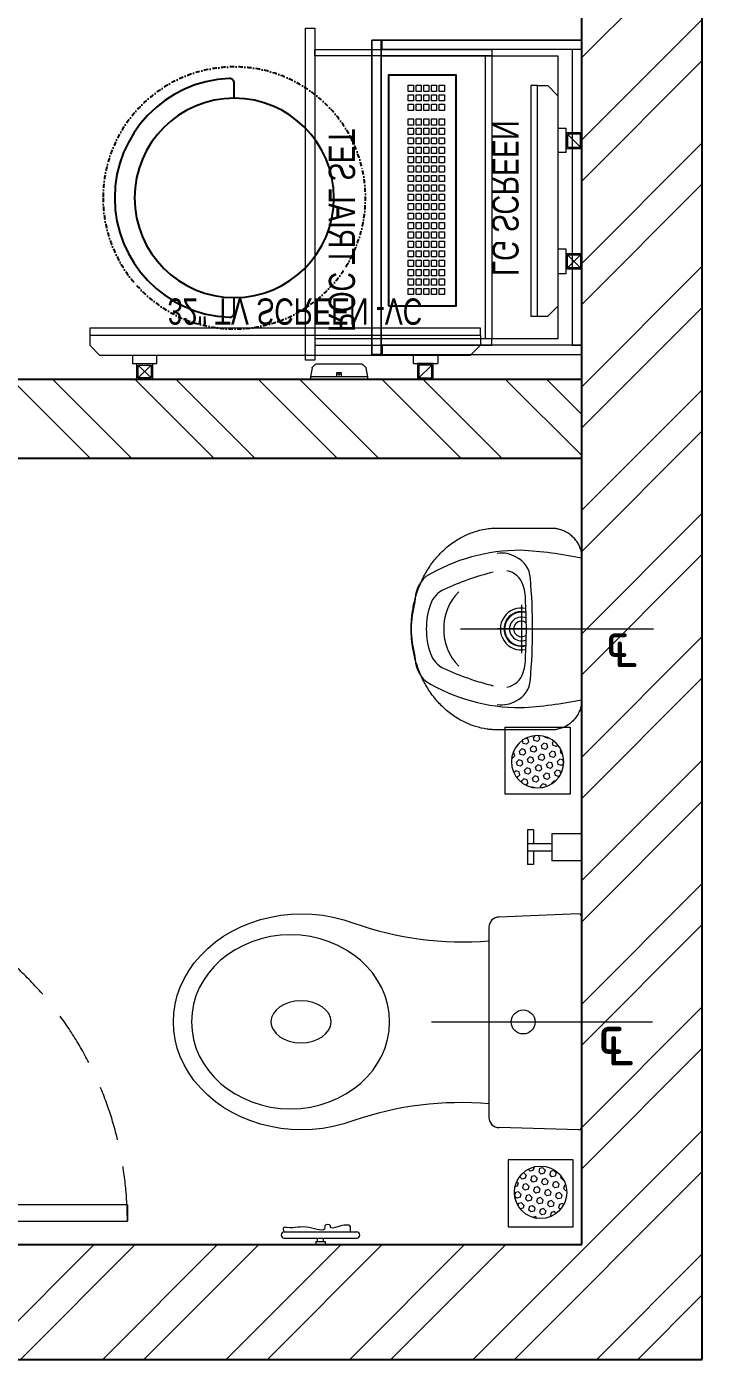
# Model space of a CAD drawing. Header units: feet. Extents: x 3773006 to 3789922, y -5461218 to -5452318.
# Drawn here: x 3788634 to 3789922, y -5461218 to -5458676 of the extents above; entities that cross this region are included whole.
import ezdxf

# ---------------------------------------------------------------- set-up
doc = ezdxf.new("R2010")
doc.units = ezdxf.units.FT
doc.header["$LTSCALE"] = 33
doc.header["$MEASUREMENT"] = 0
for name, pattern in [('CENTER', [2, 1.25, -0.25, 0.25, -0.25]), ('DASHDOT2', [0.5, 0.25, -0.125, 0, -0.125]), ('DOT2', [0.125, 0, -0.125]), ('HIDDEN', [9.524999999999995, 6.349999999999997, -3.174999999999998]), ('HIDDEN2', [4.7624999999999975, 3.174999999999998, -1.587499999999999])]:
    doc.linetypes.add(name, pattern=pattern)
doc.layers.add('A-WALL', color=1, linetype='Continuous')
for name, color, linetype, lineweight in [('A-WALL HATCH', 251, 'Continuous', 0), ('centerline-toilets', 2, 'CENTER', 13), ('Door', 2, 'Continuous', 13), ('ele', 252, 'Continuous', 13), ('Fhitting', 152, 'Continuous', 30), ('Floor-Unit', 1, 'Continuous', 13), ('LENS-DIM', 252, 'Continuous', 5), ('LENS-DOOR', 34, 'Continuous', 20), ('LENS-FURNITURE', 13, 'Continuous', 9), ('LENS-TEXT', 31, 'Continuous', 5), ('LENS_DIMENSION', 193, 'Continuous', 0), ('LENS_PARTITION', 21, 'Continuous', 25), ('LK-EQPMT', 3, 'Continuous', 18), ('LN-ELEVATION-1', 81, 'Continuous', 25), ('LN-ELEVATION-2', 103, 'Continuous', 20), ('Toilet', 5, 'Continuous', 9), ('TV', 92, 'Continuous', 18)]:
    doc.layers.add(name, color=color, linetype=linetype, lineweight=lineweight)
doc.styles.get("Standard").update_dxf_attribs({"font": 'GILC____.TTF'})

# ---------------------------------------------------------------- blocks, each defined once
blk = doc.blocks.new('DLF-RSP-AR-CD-DWG-4DT-3113$0$X-TYPICAL TOILET UPPER FLOORS - 02$0$urinals')
at = {"layer": 'Toilet'}
for p, q in [((-4.5475e-12, -15.56661428403458), (-4.5475e-12, 8.286377168158651)), ((-46.09715475669872, -115.0000000000218), (46.09715475669327, -115.0000000000218)), ((-2.7285e-12, -105.4429753783333), (-2.7285e-12, -161.0971547567169))]:
    blk.add_line(p, q, dxfattribs=at)
blk.add_lwpolyline([(134.9999999999991, 0), (-134.9999999999991, 0, 0.0369487664006767), (-149.9999999999982, -116.1503670555612, 0.1380941034158666), (-99.77423321075003, -297.0872948749238, 0.2217213641091726), (-52.01775628641091, -317.8890631478586, 0.0626559245730378), (-8.49796933122e-05, -325.0000017671497, 0.0626559245730475), (52.01758632703338, -317.8890631478586, 0.2217207008690154), (99.77423321075003, -297.0872948749238, 0.1380941034158641), (149.9999999999982, -116.1503670555685, 0.0369487664006777)], format="xyb", close=True, dxfattribs=at)
for centre, radius, start, end in [((-94.27481093352071, -144.9234715912316), 47.11810289109449, 93.37081731520148, 154.4824387253665), ((3.245766915242711, -1238.155136518551), 1144.670244824663, 90.16246512528313, 95.02645179237909), ((-3.245766915251806, -1238.155136518551), 1144.670244824663, 84.9735482076209, 89.83753487471687), ((94.27481093351253, -144.9234715912316), 47.11810289109449, 25.51756127463352, 86.62918268479851), ((-90.95333014834432, -152.7329236622463), 53.77394921319929, 148.4868266886055, 188.6401109395215), ((-71.39627009237483, -149.8700101487557), 40.22765506777335, 106.7015627441882, 169.7250358418294), ((-50.51241933281471, -225.3451602337737), 118.5326152894133, 89.54541335481511, 105.8857460775884), ((-0.1277772639159593, -996.2166668547361), 890.7737006409425, 89.99178119205142, 93.18195442305822), ((-2.7285e-12, -115.0000000000218), 40, 167.4279671994436, 12.57203280055641), ((-2.7285e-12, -115.0000000000218), 33, 164.1813978616258, 15.81860213837415), ((-2.7285e-12, -115.0000000000218), 32, 163.604929760328, 16.39507023967201), ((-2.7285e-12, -115.0000000000218), 22.62135413059903, 155.6653304376655, 24.33466956233444), ((-2.7285e-12, -115.0000000000218), 14.7323792469192, 139.9108800322804, 40.08911996771955), ((0.1277772639068644, -996.2166668547361), 890.7737006409425, 86.81804557694178, 90.0082188079486), ((50.51241933280562, -225.3451602337737), 118.5326152894133, 74.1142539224116, 90.45458664518488), ((71.39627009236665, -149.8700101487557), 40.22765506777335, 10.27496415817055, 73.29843725581178), ((90.95333014833614, -152.7329236622463), 53.77394921319929, 351.3598890604785, 31.51317331139444), ((413.8982963433118, -38.37868533186702), 538.1616565584166, 193.993991329024, 204.5632062434074), ((-413.8982963433209, -38.37868533186702), 538.1616565584166, 335.4367937565926, 346.006008670976), ((-1.627792572718135, -165.2706388237202), 97.64476427368265, 224.9999999998895, 270.9551967833812), ((1.62779257270995, -165.2706388237202), 97.64476427368265, 269.0448032166188, 315.0000000001105), ((-30.08631462571975, -241.3059337647355), 50, 204.5632062434074, 250.460635897111), ((30.08631462571157, -241.3059337647355), 50, 289.539364102889, 335.4367937565926), ((-1.533770255527997, -160.8517433121305), 135.3705133602697, 250.460635897111, 270.6491845270783), ((1.533770255519812, -160.8517433121305), 135.3705133602697, 269.3508154729217, 289.539364102889)]:
    blk.add_arc(centre, radius, start, end, dxfattribs=at)
blk.add_open_spline([(135.0000000000218, 0), (105.3353530385498, 0), (75.67070607707728, 0), (-13.32323480733907, 2.274e-13), (-72.65252873028328, 2.274e-13), (-132.6900719520337, 2.274e-13), (-133.3983212508398, 2.274e-13), (-134.281768448908, 2.274e-13), (-134.4569663481699, 2.274e-13), (-134.747600608502, 2.274e-13), (-134.8630369695722, 2.274e-13), (-135.0060892340055, 2.274e-13), (-135.0064624712894, -1.193277512e-07), (-135.0170531848381, -2.2849590096e-06), (-135.0223488443722, -4.0993359107e-06), (-135.0382367304996, -1.1737902696e-05), (-135.0488298646186, -1.97575291168e-05), (-135.0806128910378, -5.26041751527e-05), (-135.1018064074043, -8.62189622239e-05), (-135.1654014043424, -0.0002222625089416), (-135.207817332803, -0.0003598904754654), (-135.3351225205075, -0.0009139553433215), (-135.4200691828771, -0.001471573562867), (-135.6751356392894, -0.0037122140454358), (-135.8454819154825, -0.005963027991811), (-136.3574010580367, -0.0150109124137998), (-136.6998544433754, -0.0241035279482276), (-137.7305242649482, -0.0607541935196423), (-138.4220536117127, -0.097686986413919), (-140.5080748643645, -0.2474448411821868), (-141.9140495439027, -0.3992694707415012), (-146.1615007839476, -1.02114614714037), (-149.0331357298746, -1.658535092420152), (-154.7518101202553, -3.41613828127015), (-157.5984620125504, -4.536659711778838), (-163.1465284251908, -7.264764980859354), (-165.8474082270705, -8.872454711613045), (-170.981741827156, -12.53873878342233), (-173.4146413081869, -14.5971666483058), (-177.906166885367, -19.08908202548741), (-179.9643754122968, -21.52215186033345), (-183.6301907623958, -26.65676477099555), (-185.2376312556147, -29.35775349851633), (-187.9652297344436, -34.90597265862334), (-189.0854937427912, -37.75266842165093), (-190.8425938294221, -43.47137026403243), (-191.4797371708415, -46.34298888964758), (-191.9919097605824, -49.84306461127676), (-192.077374217121, -50.50936302376794), (-192.2977468813131, -52.49991862553179), (-192.3966084331296, -53.81579509073117), (-192.4734941441805, -55.66879078878696), (-192.4883196677314, -56.21857700367218), (-192.496870256929, -56.88770939302139), (-192.4980415940107, -57.00997546670373), (-192.4992414002611, -57.19748434012058), (-192.4995479992234, -57.26283923326923), (-192.4998738983178, -57.37188175668461), (-192.4999546497274, -57.41559451898957), (-192.4999950294581, -57.47262341266742), (-192.4999998312229, -57.48595819937031), (-192.5000003243775, -57.52595679718206), (-192.4999999999782, -57.60927353243437), (-192.4999999999782, -57.72001920997377), (-192.4999999999782, -57.77539204874369), (-192.4999999999782, -57.94151056505302), (-192.4999999999782, -58.05225624259264), (-192.4999999999782, -58.38449327521129), (-192.4999999999782, -58.60598463029032), (-192.4999999999782, -59.27045869552739), (-192.4999999999782, -59.71344140568567), (-192.4999999999782, -61.04238953616004), (-192.4999999999782, -61.92835495647637), (-192.4999999999782, -64.58625121742534), (-192.4999999999782, -66.35818205805799), (-192.4999999999782, -71.67397457995594), (-192.4999999999782, -75.21783626122124), (-192.4999999999782, -85.84942130501715), (-192.4999999999782, -92.93714466754773), (-192.4999999999782, -114.2003147551393), (-192.4999999999782, -128.3757614802005), (-192.4999999999782, -146.0625065335298), (-192.4999999999782, -144.5738048617977), (-192.4999999999782, -149.2112419741259), (-192.4999999999782, -150.3373807581863), (-192.4999999999782, -153.7157971103672), (-192.4999999999782, -155.9680746784879), (-192.4999999999782, -158.5060066698138), (-192.4999999999782, -158.7916610930192), (-192.4999999999782, -159.2427020504906), (-192.4999999999782, -159.4080885847565), (-192.4999999999782, -159.6877588407215), (-192.4999999999782, -159.8020425624204), (-192.4999999999782, -159.9401879191086), (-192.4999999999782, -159.9640495540977), (-192.4999999999782, -160.0097689728666), (-192.499996421247, -160.0440525330155), (-192.4999643757641, -160.104952970559), (-192.4999385281542, -160.1354066471763), (-192.4998314906368, -160.2267780325826), (-192.4997208060357, -160.2877060969351), (-192.4992706129669, -160.4705315680455), (-192.4988129651545, -160.5924702530042), (-192.4969661832839, -160.9584502616815), (-192.4951032094926, -161.2026555415623), (-192.4876087275813, -161.9359178476325), (-192.4800716371877, -162.4256213779233), (-192.4497571986702, -163.8972417424418), (-192.4192763048381, -164.8816689491061), (-192.2963859407732, -167.8443601815493), (-192.1725217451708, -169.8320432125226), (-191.6702797904039, -175.8273667212115), (-191.1611082412308, -179.8674218867413), (-189.2689630843825, -190.9417939809036), (-187.5187975353817, -198.0301520545986), (-182.8335725814559, -212.1757821290298), (-179.8980525958225, -219.2325052385784), (-172.8234117350846, -233.0968568300414), (-168.6841000434473, -239.9037905012674), (-159.2549403987001, -253.0454586305236), (-153.9652371668557, -259.379470229105), (-142.3610169376685, -271.3688433516364), (-136.0469754966913, -277.0235842421638), (-122.5830627030569, -287.4852784505018), (-115.4339174138625, -292.2918274844595), (-100.5336337623292, -300.9411013099287), (-92.78333124286517, -304.7837051255591), (-76.93540386034736, -311.4502324650508), (-68.83856359988783, -314.2743166926488), (-52.54813771902468, -318.9094578767903), (-44.3551540822018, -320.7208905446411), (-28.09766422605981, -323.3885338293181), (-20.03351017174828, -324.2452316631242), (-9.424407998249535, -324.8186507928577), (-6.740670549843343, -324.9146929727227), (-2.541294352623708, -324.9908912051677), (-1.014315851566152, -325.0028880619856), (2.036791116084486, -324.9959492932932), (3.569827181100436, -324.9769325151441), (8.189732633019958, -324.8718838178048), (11.29743471029269, -324.7378363960885), (20.68934946575928, -324.1333461154121), (27.04290265062991, -323.4601654556735), (41.80139781238676, -321.2305755023596), (50.23999478411247, -319.4658943264186), (67.03734023472111, -314.8652250617469), (75.39541298363952, -312.0287856304914), (91.75936961286243, -305.2736148746307), (99.7643516501057, -301.3546813595407), (115.1434400448929, -292.4912148852103), (122.5165764177182, -287.5468142099547), (136.3756982075897, -276.758097672075), (142.8608430866302, -270.9142526187757), (154.7380516223206, -258.5122041911341), (160.1295767143733, -251.9547274426545), (169.6852635787454, -238.3524876585086), (173.8492842636328, -231.3085654467875), (180.8978067359608, -216.9779216659792), (183.7825645728694, -209.6919949490896), (188.3007156192507, -195.1140848347474), (189.9346737316168, -187.8227087036603), (191.1840609344508, -179.3163223890908), (191.3580380264129, -178.0039348904486), (191.8233173539161, -174.0784034933799), (192.057946061775, -171.4769170618926), (192.282645325045, -167.9054949954279), (192.3343052322775, -166.9187583098144), (192.4580821737554, -163.9678661429329), (192.4989909393634, -162.013038042752), (192.5000275633615, -159.9821342127634), (192.5000000000218, -159.9224785452215), (192.5000000000218, -159.79307529839), (192.5000000000218, -159.7283736749743), (192.5000000000218, -159.5342688047269), (192.5000000000218, -159.4048655578954), (192.5000000000218, -159.0166558174007), (192.5000000000218, -158.7578493237377), (192.5000000000218, -157.9814298427484), (192.5000000000218, -157.4638168554225), (192.5000000000218, -155.9109778934439), (192.5000000000218, -154.8757519187916), (192.5000000000218, -151.7700739948347), (192.5000000000218, -149.6996220455301), (192.5000000000218, -143.4882661976162), (192.5000000000218, -144.347362299007), (192.5000000000218, -131.9246506031793), (192.5000000000218, -123.642842805961), (192.5000000000218, -98.79741941430552), (192.5000000000218, -82.23380381986885), (192.5000000000218, -64.84578365063203), (192.5000000000218, -64.0213790758321), (192.5000000000218, -61.54816535143254), (192.5000000000218, -59.89935620183292), (192.5000000000218, -58.00998844622473), (192.5000000000218, -57.76942984021594), (192.5000000000218, -57.49274907784002), (192.499998838924, -57.47911258059002), (192.4999756668194, -57.44431269662868), (192.4999561805543, -57.4269094915121), (192.4998739944462, -57.37469011354438), (192.499787567282, -57.3398641780534), (192.4994331634852, -57.23534753620175), (192.4990700643893, -57.16561799409532), (192.4975985787632, -56.95627575957587), (192.4961080012763, -56.81650945311571), (192.4900940107291, -56.39661016926675), (192.4840282944246, -56.11587673401686), (192.4595555625769, -55.2713907425973), (192.4348721360084, -54.70535101709879), (192.3348933918678, -52.99906669626466), (192.2336529024164, -51.85063392816892), (191.8201097009723, -48.38130602370188), (191.3976066809859, -46.03606142272087), (190.0123624707134, -40.43900391265924), (188.9035838720251, -37.18247124511481), (186.0547772968666, -30.82026903956307), (184.3144513501752, -27.71555679796666), (180.2457153816676, -21.83694617079323), (177.9175711211701, -19.06409479178683), (172.7827831035551, -14.00634504821505), (169.9769390510123, -11.72221112323927), (164.0463850254914, -7.747615767943671), (160.9227285040119, -6.057372140880033), (154.5371660888572, -3.309309329362349), (151.2761959855666, -2.251153484609176), (144.7863564140075, -0.7410639178328893), (141.558048455473, -0.2884559583496866), (137.2641564939213, -0.0330454220411411), (136.1252210402749, 0), (135.0000000000218, 0)], degree=3, knots=[0, 0, 0, 0, 0.3296071884608014, 0.3296071884608014, 0.9888215653824044, 0.9888215653824044, 0.9966910020358062, 0.9966910020358062, 0.9986376453609405, 0.9986376453609405, 0.9999202715950525, 0.9999202715950525, 1.000227114965755, 1.000227114965755, 1.000533958336457, 1.000533958336457, 1.001147645077862, 1.001147645077862, 1.002375018560673, 1.002375018560673, 1.004829765526294, 1.004829765526294, 1.009739259457536, 1.009739259457536, 1.019558247320021, 1.019558247320021, 1.039196223044989, 1.039196223044989, 1.078472174494926, 1.078472174494926, 1.1570240773948, 1.1570240773948, 1.314127883194549, 1.314127883194549, 1.471231688994297, 1.471231688994297, 1.628335494794045, 1.628335494794045, 1.785439300593793, 1.785439300593793, 1.942543106393542, 1.942543106393542, 2.09964691219329, 2.09964691219329, 2.256750717993039, 2.256750717993039, 2.413854523792787, 2.413854523792787, 2.45094359105979, 2.45094359105979, 2.525121725593796, 2.525121725593796, 2.55664088826819, 2.55664088826819, 2.563698676682492, 2.563698676682492, 2.567478738951607, 2.567478738951607, 2.570009988159922, 2.570009988159922, 2.570782632421826, 2.570782632421826, 2.572327920945634, 2.572327920945634, 2.573873209469442, 2.573873209469442, 2.576963786517057, 2.576963786517057, 2.583144940612287, 2.583144940612287, 2.595507248802747, 2.595507248802747, 2.620231865183668, 2.620231865183668, 2.669681097945509, 2.669681097945509, 2.768579563469191, 2.768579563469191, 2.966376494516556, 2.966376494516556, 3.361970356611286, 3.361970356611286, 3.459960077400161, 3.459960077400161, 3.491387206257657, 3.491387206257657, 3.55424146397265, 3.55424146397265, 3.562213215317918, 3.562213215317918, 3.566828653483477, 3.566828653483477, 3.570017966647174, 3.570017966647174, 3.57068387273989, 3.57068387273989, 3.57129385740351, 3.57129385740351, 3.57190384206713, 3.57190384206713, 3.573123811394369, 3.573123811394369, 3.575563750048849, 3.575563750048849, 3.580443627357808, 3.580443627357808, 3.590203381975726, 3.590203381975726, 3.609722891211562, 3.609722891211562, 3.648761909683234, 3.648761909683234, 3.726839946626579, 3.726839946626579, 3.861362010243008, 3.861362010243008, 3.995884073859437, 3.995884073859437, 4.130406137475866, 4.130406137475866, 4.264928201092295, 4.264928201092295, 4.399450264708724, 4.399450264708724, 4.533972328325153, 4.533972328325153, 4.668494391941582, 4.668494391941582, 4.803016455558011, 4.803016455558011, 4.93753851917444, 4.93753851917444, 5.072060582790869, 5.072060582790869, 5.118026198867305, 5.118026198867305, 5.144558031518944, 5.144558031518944, 5.171089864170584, 5.171089864170584, 5.224153529473863, 5.224153529473863, 5.330280860080422, 5.330280860080422, 5.468862833682332, 5.468862833682332, 5.607444807284243, 5.607444807284243, 5.746026780886153, 5.746026780886153, 5.884608754488064, 5.884608754488064, 6.023190728089974, 6.023190728089974, 6.161772701691885, 6.161772701691885, 6.300354675293795, 6.300354675293795, 6.438936648895706, 6.438936648895706, 6.577518622497616, 6.577518622497616, 6.60287550622664, 6.60287550622664, 6.653589273684687, 6.653589273684687, 6.673028302144214, 6.673028302144214, 6.711906359063266, 6.711906359063266, 6.71371198576324, 6.71371198576324, 6.715517612463215, 6.715517612463215, 6.719128865863165, 6.719128865863165, 6.726351372663065, 6.726351372663065, 6.740796386262864, 6.740796386262864, 6.769686413462464, 6.769686413462464, 6.827466467861662, 6.827466467861662, 6.943026576660058, 6.943026576660058, 7.174146794256852, 7.174146794256852, 7.63638722945044, 7.63638722945044, 7.659393868747179, 7.659393868747179, 7.705407147340659, 7.705407147340659, 7.712120410764156, 7.712120410764156, 7.713128470941848, 7.713128470941848, 7.71413653111954, 7.71413653111954, 7.716152651474923, 7.716152651474923, 7.720184892185691, 7.720184892185691, 7.728249373607226, 7.728249373607226, 7.744378336450297, 7.744378336450297, 7.776636262136437, 7.776636262136437, 7.841152113508718, 7.841152113508718, 7.970183816253281, 7.970183816253281, 8.148440131053812, 8.148440131053812, 8.32669644585434, 8.32669644585434, 8.504952760654874, 8.504952760654874, 8.683209075455405, 8.683209075455405, 8.861465390255937, 8.861465390255937, 9.039721705056468, 9.039721705056468, 9.217978019857, 9.217978019857, 9.283185307179586, 9.283185307179586, 9.283185307179586, 9.283185307179586], dxfattribs=at)
blk = doc.blocks.new('jALI')
at = {"layer": 'Toilet', "ltscale": 5}
h = blk.add_hatch(dxfattribs=at)
h.set_pattern_fill('HEX', color=256, scale=50, angle=135, double=1)
h.set_pattern_definition([(135, (-344825.8629864738, 460708.1869492117), (-7.654655446197432, -7.65465544619743), [6.25, -12.5]), (255, (-344825.8629864738, 460708.1869492117), (10.4564537967226, -2.80179835052517), [6.25, -12.5]), (195, (-344830.2824038562, 460712.6063665941), (2.801798350525164, -10.4564537967226), [6.25, -12.5])])
edge = h.paths.add_edge_path()
edge.add_arc((-393187.5478222936, 163647.6289079433), 50, -90, 270)
blk.add_lwpolyline([(-393249.5478222936, 163581.8745342398), (-393125.5478222936, 163581.8745342398), (-393125.5478222936, 163709.3782789116), (-393249.5478222936, 163709.3782789116)], close=True, dxfattribs=at)
blk.add_circle((-393187.5478222936, 163647.6289079433), 50, dxfattribs=at)
blk = doc.blocks.new('Urinal')
at = {"layer": 'centerline-toilets', "linetype": 'HIDDEN', "ltscale": 10}
blk.add_line((0, 230.8758839690709), (0, -137.000001512235), dxfattribs=at)
at = {"layer": 'Fhitting', "lineweight": 0, "ltscale": 0.5, "rotation": 180}
blk.add_blockref('DLF-RSP-AR-CD-DWG-4DT-3113$0$X-TYPICAL TOILET UPPER FLOORS - 02$0$urinals', (0, -4.656613e-10), dxfattribs=at)
at = {"layer": 'Fhitting', "lineweight": 0, "ltscale": 0.5, "xscale": -1, "rotation": 90}
blk.add_blockref('jALI', (163394.4367869734, -393103.5478222946), dxfattribs=at)
at = {"layer": 'centerline-toilets', "linetype": 'DOT2', "insert": (-31.35624695965089, -69.03888236299099), "char_height": 75, "width": 495.826660318515, "attachment_point": 5, "rotation": 269.99999999999994}
blk.add_mtext('{\\fISOCPEUR|b0|i0|c0|p34;℄}', dxfattribs=at)
blk = doc.blocks.new('WC')
at = {"layer": 'centerline-toilets', "linetype": 'HIDDEN', "ltscale": 10}
blk.add_line((0, 286.2958382707602), (0, -134.6853325402244), dxfattribs=at)
at = {"layer": 'Toilet'}
for p, q in [((-412.7979797990993, 566.9391568473073), (-412.7979797990993, 428.9391568473075)), ((-400.7979797990993, 566.9391568473073), (-400.7979797990993, 428.9391568473075)), ((-418.7979797990992, 506.9391568473074), (-424.7979797990992, 506.9391568473074)), ((-424.7979797990992, 506.9391568473074), (-424.7979797990992, 488.9391568473074)), ((-418.7979797990992, 488.9391568473074), (-424.7979797990992, 488.9391568473074)), ((-418.7979797990992, 506.9391568473074), (-418.7979797990992, 488.9391568473074)), ((-418.7979797990992, 503.9391568473075), (-412.7979797990993, 503.9391568473075)), ((-418.7979797990992, 491.9391568473074), (-412.7979797990993, 491.9391568473074)), ((-205.7725320039317, 5.926001816396819), (-201.7160837631672, 157.2330230183852)), ((180.5927414200269, 176.815278308868), (-182.556142896181, 176.815278308868)), ((205.7725320039317, 5.926001816396819), (199.7526822867803, 157.2330230183852)), ((-200.0543949760031, 0), (200.0543949760031, 0))]:
    blk.add_line(p, q, dxfattribs=at)
at = {"layer": 'Toilet', "ltscale": 100}
for p, q in [((366.0861393199302, 102.9920874625677), (300.3083048430271, 102.9920874625095)), ((300.30830484326, 91.54852218885208), (300.3083048430271, 102.9920874625095)), ((326.331082917517, 102.9920874625095), (326.331082917517, 57.21782636787975)), ((340.063361245906, 102.9920874625095), (340.0633612461388, 57.21782636787975)), ((366.086139320163, 91.54852218891027), (366.086139320163, 102.9920874625677)), ((326.331082917517, 91.54852218885208), (300.30830484326, 91.54852218885208)), ((366.086139320163, 91.54852218891027), (340.0633612461388, 91.54852218885208)), ((307.1744440074545, -4.074536e-10), (307.1744440074545, 57.21782636787975)), ((359.2200001559686, 57.21782636793796), (307.1744440074545, 57.21782636787975)), ((359.2200001559686, 57.21782636793796), (359.2200001559686, -3.49246e-10)), ((359.2200001559686, -3.49246e-10), (307.1744440074545, -4.074536e-10))]:
    blk.add_line(p, q, dxfattribs=at)
at = {"layer": 'Toilet'}
blk.add_circle((-0.2857134367804974, 111.5676235100181), 22.88713054731488, dxfattribs=at)
for centre, radius, start, end in [((-406.7979797990992, 566.9391568473073), 6, 0, 180), ((-776.4252137581352, 231.0819697503539), 622.2680866278017, 354.9970003378784, 19.06186307169785), ((776.0328844110481, 226.3990844733362), 623.4432827196409, 160.519589047048, 184.5616761992302), ((-406.7979797990992, 428.9391568473075), 6, 180, 0), ((-182.4380497655365, 157.5352372747657), 19.28040269973926, 90.35094080903318, 180.8981301276673), ((180.4746482893824, 157.5352372747657), 19.28040269973926, 359.1018698723327, 89.64905919096681), ((-200.0543949760031, 5.72178263682872), 5.72178263682872, 177.9545915110681, 270), ((200.0543949760031, 5.72178263682872), 5.72178263682872, 270, 2.045408488931865)]:
    blk.add_arc(centre, radius, start, end, dxfattribs=at)
at = {"layer": 'Toilet', "extrusion": (0, 0, -1)}
for centre, major_axis, ratio, start_param, end_param in [((0, 533.5337650458841), (-8.43e-14, -244.6286735628217), 0.8420279271674843, 7.436325980537995, 11.41322994100081), ((0, 535.0673360529563), (-1.97e-14, -57.2178263682872), 0.7, 1.570796326794896, 7.853981633974482)]:
    blk.add_ellipse(centre, major_axis=major_axis, ratio=ratio, start_param=start_param, end_param=end_param, dxfattribs=at)
blk.add_ellipse((0, 555.0129157723858), major_axis=(-6.5e-14, -188.8188270153477), ratio=0.8787878787878787, dxfattribs=at)
at = {"layer": 'Toilet'}
blk.add_open_spline([(-400.7979797990993, 440.9812579345889), (-397.1017245875382, 440.5392413198887), (-384.272368182084, 439.0050429589682), (-388.9986424445753, 459.3206578283151), (-395.6177634203054, 479.7532535305932), (-385.6000390281565, 477.9531818908857), (-385.8943579708215, 491.277749300945), (-402.6759011854702, 487.229470669479), (-384.8389140961484, 532.0884480134423), (-395.5184431350181, 546.6368104346082), (-390.8815714643073, 570.2364144729171), (-397.1683210631592, 568.7960733613664), (-400.7979797990993, 567.9644915373938)], degree=3, knots=[0, 0, 0, 0, 9.744971934705973, 33.82388686810737, 47.58355076290899, 49.4979151278385, 60.56050204634084, 63.82228440520703, 93.50801890349248, 135.7569247839274, 141.9043522613065, 150.3019062020757, 150.3019062020757, 150.3019062020757, 150.3019062020757], dxfattribs=at)
at = {"layer": 'Fhitting', "lineweight": 0, "ltscale": 0.5, "rotation": 270}
blk.add_blockref('jALI', (-163972.8745342343, -393109.1750712174), dxfattribs=at)
at = {"layer": 'centerline-toilets', "linetype": 'DOT2', "insert": (-35.88272588187829, -56.91358223470706), "char_height": 85.8267395524308, "width": 567.4024751774504, "attachment_point": 5, "rotation": 270}
blk.add_mtext('{\\fISOCPEUR|b0|i0|c0|p34;℄}', dxfattribs=at)
blk = doc.blocks.new('*U43')
at = {"layer": 'LENS-DOOR'}
for p, q in [((547491.5340860761, 1778573.7924707), (547491.5340860655, 1779235.250802661)), ((547522.784086071, 1779235.250802674), (547491.5340860655, 1779235.250802661)), ((547522.784086071, 1779235.250802674), (547522.7840860627, 1778573.792470713)), ((547447.2632527373, 1778568.584137381), (547452.47158606, 1778568.584137381)), ((547447.263252747, 1778484.134138706), (547447.2632527373, 1778568.584137381)), ((547452.4715860507, 1778573.792470734), (547488.9299194042, 1778573.7924707)), ((547452.47158606, 1778568.584137381), (547452.4715860507, 1778573.792470734)), ((547488.9299194128, 1778539.938304102), (547488.9299194042, 1778573.7924707)), ((547522.7840860627, 1778573.792470713), (547491.5340860761, 1778573.7924707)), ((548192.0549194107, 1778573.792470735), (548155.5965860664, 1778573.792470727)), ((548155.5965860795, 1778539.938304124), (548155.5965860664, 1778573.792470727)), ((548192.0549194153, 1778568.584137382), (548192.0549194107, 1778573.792470735)), ((548197.2632527307, 1778568.584137406), (548192.0549194153, 1778568.584137382)), ((548197.2632527523, 1778484.134138698), (548197.2632527307, 1778568.584137406)), ((547488.9299194128, 1778539.938304102), (547499.3465860789, 1778539.938304074)), ((547499.3465860634, 1778478.925805333), (547499.3465860789, 1778539.938304074)), ((548145.1799194098, 1778478.925805379), (548145.1799194089, 1778539.938304106)), ((548155.5965860795, 1778539.938304124), (548145.1799194089, 1778539.938304106)), ((547447.263252747, 1778484.134138706), (547452.471586072, 1778484.134138706)), ((547452.4715860719, 1778478.925805353), (547452.471586072, 1778484.134138706)), ((547452.4715860719, 1778478.925805353), (547499.3465860634, 1778478.925805333)), ((548192.054919411, 1778478.925805387), (548145.1799194098, 1778478.925805379)), ((548192.054919411, 1778478.925805387), (548192.054919411, 1778484.134138698)), ((548197.2632527523, 1778484.134138698), (548192.054919411, 1778484.134138698))]:
    blk.add_line(p, q, dxfattribs=at)
at = {"layer": 'LENS-DOOR', "color": 7, "linetype": 'HIDDEN2', "extrusion": (0, 0, -1)}
blk.add_ellipse((547491.5340860761, 1778573.7924707), major_axis=(661.458333331665, 0.0034430872082139), ratio=0.9999999979146821, start_param=-1.570791121506941, end_param=0.0512086788949202, dxfattribs=at)
blk = doc.blocks.new('A$C833c02ab')
at = {"layer": 'A-WALL HATCH'}
h = blk.add_hatch(dxfattribs=at)
h.set_pattern_fill('ANSI32', color=256, scale=444)
h.set_pattern_definition([(45, (-3388281.860058484, 5461093.714166863), (-117.7332790675601, 117.7332790675601), []), (45, (-3388203.371205904, 5461093.714166863), (-117.7332790675601, 117.7332790675601), [])])
h.paths.add_polyline_path([(-16885.58805244509, 4043), (-16626, 4043), (-16626, 5083), (-16885.58805244509, 5083)], flags=17)
h.paths.add_polyline_path([(-10929, 4452), (-6150, 4452), (-6150, 4604), (-10929, 4604)], flags=17)
h.paths.add_polyline_path([(-11297, 4604), (-11147, 4604), (-11147, 8670), (-11297, 8670)], flags=17)
h.paths.add_polyline_path([(-6071, 4604), (-5921, 4604), (-5921, 8694), (-6071, 8694)], flags=17)
h.paths.add_polyline_path([(-16886, 8179), (-16626, 8179), (-16626, 8670), (-16886, 8670)], flags=17)
h.paths.add_polyline_path([(-16886, 0), (-16626, 0), (0, 0), (0, 8694), (-250, 8694), (-250, 8564), (-110, 8564), (-110, 4796), (-230, 4796), (-230, 219), (-16626, 219), (-16626, 620), (-16886, 620)])
h = blk.add_hatch(dxfattribs=at)
h.set_pattern_fill('ANSI32', color=256, scale=444, angle=90)
h.set_pattern_definition([(135, (-11, -1275.319767140783), (-117.7332790675602, -117.7332790675601), []), (135, (-11, -1196.830914560705), (-117.7332790675602, -117.7332790675601), [])])
h.paths.add_polyline_path([(-1880, 969), (-1880, 1719), (-1730, 1719), (-1730, 969)])
h.paths.add_polyline_path([(-230, 1719), (-230, 1869), (-1880, 1869), (-1880, 1719)])
at = {"layer": 'A-WALL'}
for p, q in [((0, 0), (0, 8694)), ((-230, 219), (-230, 4796)), ((-16626, 219), (-230, 219)), ((-16626, 0), (0, 0))]:
    blk.add_line(p, q, dxfattribs=at)
blk.add_lwpolyline([(-230, 1719), (-230, 1869), (-1880, 1869), (-1880, 1719)], close=True, dxfattribs=at)
at = {"layer": 'Door', "xscale": -1, "rotation": 270}
blk.add_blockref('*U43', (-1780331.359138043, -547228.2632527417), dxfattribs=at)
at = {"layer": 'ele', "color": 0, "lineweight": -2, "rotation": 90.00000000000003}
for name, p in [('Urinal', (-230, 1393.166666716337)), ('WC', (-230, 643.7979798018932))]:
    blk.add_blockref(name, p, dxfattribs=at)
blk = doc.blocks.new('TRIAL SET ROC')
at = {"layer": 'LENS-DIM', "ltscale": 0.5}
for points in [[(-400.3652351796627, -364.3162249757442), (-430.3652351796626, -364.3162249757442)], [(169.6347648203373, -364.3162249757442), (139.6347648203373, -364.3162249757442)]]:
    blk.add_lwpolyline(points, dxfattribs=at)
at = {"layer": 'LENS-FURNITURE'}
blk.add_lwpolyline([(-430.3652351796626, 18), (169.6347648203373, 18), (169.6347648203373, -382.3162249757443), (-430.3652351796626, -382.3162249757443)], close=True, dxfattribs=at)
at = {"layer": 'LENS-FURNITURE', "color": 146}
for points in [[(-412.3652351796627, -153.6065521437457), (-400.3652351796627, -153.6065521437457), (-400.3652351796628, -490.6065521437458), (-412.3652351796627, -490.6065521437458)], [(139.6347648203373, -153.6065521437458), (-400.3652351796627, -153.6065521437457), (-400.3652351796627, -165.6065521437457), (139.6347648203373, -165.6065521437458)], [(151.6347648203373, -153.6065521437458), (139.6347648203373, -153.6065521437458), (139.6347648203372, -490.6065521437458), (151.6347648203373, -490.6065521437458)], [(192.1347648203373, -490.6065521437458), (-440.8652351796627, -490.6065521437458), (-440.8652351796627, -508.6065521437458), (192.1347648203373, -508.6065521437458)]]:
    blk.add_lwpolyline(points, close=True, dxfattribs=at)
at = {"layer": 'LN-ELEVATION-2'}
for points in [[(-430.3652351796626, 18), (-412.3652351796627, 18), (-412.3652351796627, -362.3162249757442), (-430.3652351796626, -362.3162249757442)], [(-412.3652351796627, 18), (151.6347648203373, 18), (151.6347648203373, 0), (-412.3652351796627, 0)], [(169.6347648203373, 18), (151.6347648203373, 18), (151.6347648203373, -362.3162249757442), (169.6347648203373, -362.3162249757442)], [(169.6347648203373, -364.3162249757442), (-430.3652351796626, -364.3162249757442), (-430.3652351796626, -382.3162249757443), (169.6347648203373, -382.3162249757443)], [(169.6347648203373, -382.3162249757443), (-430.3652351796626, -382.3162249757443), (-430.3652351796626, -364.3162249757442), (169.6347648203373, -364.3162249757442)]]:
    blk.add_lwpolyline(points, close=True, dxfattribs=at)
at = {"layer": 'LN-ELEVATION-2', "linetype": 'HIDDEN', "ltscale": 100}
blk.add_lwpolyline([(-400.3652351796627, -364.3162249757442), (139.6347648203373, -364.3162249757442), (139.6347648203373, -27.35909500904381), (-400.3652351796627, -27.35909500904381)], close=True, dxfattribs=at)
at = {"insert": (-386.8645105547048, -414.1468168679739), "char_height": 50, "attachment_point": 1}
blk.add_mtext_dynamic_manual_height_columns('ROC TRIAL SET', width=625.228464345434, gutter_width=500, heights=[0], dxfattribs=at)
blk = doc.blocks.new('*U23')
at = {"layer": 'LK-EQPMT', "ltscale": 12}
blk.add_lwpolyline([(5.986879315214991, 4.914598100478997), (-5.986879315214991, 4.914598100478997), (-5.986879315214991, -4.914598100478997), (5.986879315214991, -4.914598100478997)], close=True, dxfattribs=at)
blk = doc.blocks.new('*U24')
at = {"color": 0, "linetype": 'ByBlock', "lineweight": -2}
for p in [(0, 0), (17.96063794564497, 0), (35.92127589128995, 0), (53.88191383693492, 0), (71.8425517825799, 0), (89.80318972822487, 0), (107.7638276738698, 0), (125.7244656195148, 0), (143.6851035651598, 0), (161.6457415108048, 0), (179.6063794564497, 0), (197.5670174020947, 0), (215.5276553477397, 0), (233.4882932933847, 0), (251.4489312390296, 0), (269.4095691846746, 0), (287.3702071303196, 0), (305.3308450759646, 0), (323.2914830216096, 0), (-9e-16, -14.74379430143699), (-1.8e-15, -29.48758860287398), (17.96063794564497, -14.74379430143699), (17.96063794564497, -29.48758860287398), (35.92127589128995, -14.74379430143699), (35.92127589128995, -29.48758860287398), (53.88191383693492, -14.74379430143699), (53.88191383693492, -29.48758860287398), (71.8425517825799, -14.74379430143699), (71.8425517825799, -29.48758860287398), (89.80318972822487, -14.74379430143699), (89.80318972822487, -29.48758860287398), (107.7638276738698, -14.74379430143699), (107.7638276738698, -29.48758860287398), (125.7244656195148, -14.74379430143699), (125.7244656195148, -29.48758860287398), (143.6851035651598, -14.74379430143699), (143.6851035651598, -29.48758860287398), (161.6457415108048, -14.74379430143699), (161.6457415108048, -29.48758860287398), (179.6063794564497, -14.74379430143699), (179.6063794564497, -29.48758860287398), (197.5670174020947, -14.74379430143699), (197.5670174020947, -29.48758860287398), (215.5276553477397, -14.74379430143699), (215.5276553477397, -29.48758860287398), (233.4882932933847, -14.74379430143699), (233.4882932933847, -29.48758860287398), (251.4489312390296, -14.74379430143699), (251.4489312390296, -29.48758860287398), (269.4095691846746, -14.74379430143699), (269.4095691846746, -29.48758860287398), (287.3702071303196, -14.74379430143699), (287.3702071303196, -29.48758860287398), (305.3308450759646, -14.74379430143699), (305.3308450759646, -29.48758860287398), (323.2914830216096, -14.74379430143699), (323.2914830216096, -29.48758860287398), (-2.7e-15, -44.23138290431096), (17.96063794564497, -44.23138290431096), (35.92127589128995, -44.23138290431096), (53.88191383693492, -44.23138290431096), (71.8425517825799, -44.23138290431096), (89.80318972822487, -44.23138290431096), (107.7638276738698, -44.23138290431096), (125.7244656195148, -44.23138290431096), (143.6851035651598, -44.23138290431096), (161.6457415108048, -44.23138290431096), (179.6063794564497, -44.23138290431096), (197.5670174020947, -44.23138290431096), (215.5276553477397, -44.23138290431096), (233.4882932933847, -44.23138290431096), (251.4489312390296, -44.23138290431096), (269.4095691846746, -44.23138290431096), (287.3702071303196, -44.23138290431096), (305.3308450759646, -44.23138290431096), (323.2914830216096, -44.23138290431096), (-3.6e-15, -58.97517720574795), (17.96063794564497, -58.97517720574795), (35.92127589128994, -58.97517720574795), (53.88191383693492, -58.97517720574795), (71.8425517825799, -58.97517720574795), (89.80318972822487, -58.97517720574795), (107.7638276738698, -58.97517720574795), (125.7244656195148, -58.97517720574795), (143.6851035651598, -58.97517720574795), (161.6457415108048, -58.97517720574795), (179.6063794564497, -58.97517720574795), (197.5670174020947, -58.97517720574795), (215.5276553477397, -58.97517720574795), (233.4882932933847, -58.97517720574795), (251.4489312390296, -58.97517720574795), (269.4095691846746, -58.97517720574795), (287.3702071303196, -58.97517720574795), (305.3308450759646, -58.97517720574795), (323.2914830216096, -58.97517720574795)]:
    blk.add_blockref('*U23', p, dxfattribs=at)
blk = doc.blocks.new('*U21')
at = {"layer": 'LK-EQPMT', "ltscale": 12}
blk.add_lwpolyline([(5.986879315214991, 4.914598100478997), (-5.986879315214991, 4.914598100478997), (-5.986879315214991, -4.914598100478997), (5.986879315214991, -4.914598100478997)], close=True, dxfattribs=at)
blk = doc.blocks.new('*U22')
at = {"color": 0, "linetype": 'ByBlock', "lineweight": -2}
for p in [(0, 0), (17.96063794564497, 0), (35.92127589128995, 0), (-9e-16, -14.74379430143699), (-1.8e-15, -29.48758860287398), (17.96063794564497, -14.74379430143699), (17.96063794564497, -29.48758860287398), (35.92127589128995, -14.74379430143699), (35.92127589128995, -29.48758860287398), (-2.7e-15, -44.23138290431096), (17.96063794564497, -44.23138290431096), (35.92127589128995, -44.23138290431096), (-3.6e-15, -58.97517720574795), (17.96063794564497, -58.97517720574795), (35.92127589128994, -58.97517720574795)]:
    blk.add_blockref('*U21', p, dxfattribs=at)
blk = doc.blocks.new('*U16')
at = {"ltscale": 12}
blk.add_lwpolyline([(8.040144996717572, 2.91038e-11), (8.040144996717572, 129.0940371821052), (448.0401449967176, 129.0940371821052), (448.0401449967176, 2.91038e-11)], close=True, dxfattribs=at)
for name, p in [('*U24', (35.16895717114949, 101.6202952143818)), ('*U22', (386.6121428576974, 101.6202952143818))]:
    blk.add_blockref(name, p)
blk = doc.blocks.new('CLINIC SCREEN')
at = {"layer": 'TV'}
for p, q in [((-103.1090284836336, 42.85441964946222), (-127.4114311772946, 18.55201695591665)), ((-127.4114311772946, 42.85441964946222), (-103.1090284836336, 18.55201695591665)), ((102.7052824410566, 42.85441964946222), (127.007685134602, 18.55201695591665))]:
    blk.add_line(p, q, dxfattribs=at)
at = {"layer": 'TV', "ltscale": 12}
for p, q in [((-220.0000000000082, -19.41163062257681), (-200.5883693773149, 0)), ((200.5883693773149, 0), (-200.5883693773149, 0)), ((-138.5315413423604, 0), (-138.5315413423604, 15.514207008644)), ((-138.5315413423604, 15.514207008644), (-91.98892031613741, 15.514207008644)), ((-91.98892031613741, 15.514207008644), (-91.98892031613741, 0)), ((91.98892031610741, 15.514207008644), (91.98892031610741, 0)), ((91.98892031610741, 15.514207008644), (138.5315413423595, 15.514207008644)), ((138.5315413423595, 0), (138.5315413423595, 15.514207008644)), ((219.9999999999918, -19.41163062257681), (200.5883693773149, 0)), ((-220.0000000000082, -38.82326124538668), (-220.0000000000082, -19.41163062257681)), ((219.9999999999918, -38.82326124538668), (219.9999999999918, -19.41163062257681))]:
    blk.add_line(p, q, dxfattribs=at)
at = {"layer": 'TV'}
for points in [[(-130.4492315140169, 15.51421661919448), (-100.0712281470269, 15.51421661919448), (-100.0712281470269, 45.89221998606814), (-130.4492315140169, 45.89221998606814)], [(-127.4114311772946, 18.55201695591665), (-103.1090284836336, 18.55201695591665), (-103.1090284836336, 42.85441964946222), (-127.4114311772946, 42.85441964946222)], [(130.0454854713243, 15.51421661919448), (99.66748210433435, 15.51421661919448), (99.66748210433435, 45.89221998606814), (130.0454854713243, 45.89221998606814)], [(127.007685134602, 18.55201695591665), (102.7052824410566, 18.55201695591665), (102.7052824410566, 42.85441964946222), (127.007685134602, 42.85441964946222)]]:
    blk.add_lwpolyline(points, close=True, dxfattribs=at)
at = {"layer": 'TV', "ltscale": 12}
blk.add_lwpolyline([(-220.0000000000082, -51.71278328332107), (-220.0000000000082, -38.82326124538668), (219.9999999999918, -38.82326124538668), (219.9999999999918, -51.71278328332107)], close=True, dxfattribs=at)
at = {"layer": 'Floor-Unit', "color": 0, "ltscale": 2, "insert": (5.199680584678389, -100.4085774972336), "char_height": 50, "attachment_point": 5}
blk.add_mtext_dynamic_manual_height_columns('LG SCREEN', width=466.4796511627907, gutter_width=12.5, heights=[0], dxfattribs=at)
blk = doc.blocks.new('DOCTOR STOOL')
at = {"layer": 'LN-ELEVATION-1', "ltscale": 100}
blk.add_lwpolyline([(228, 37.80991746066138), (228, 9.119999997317787, -0.4264743413925903), (218.5, 0.0079201031476259, -0.959166304662544), (218.5, 455.611914822366, -0.4264743413925903), (228, 446.4998349279631), (228, 417.8099174646193)], format="xyb", dxfattribs=at)
at = {"layer": 'LN-ELEVATION-1', "linetype": 'DASHDOT2'}
blk.add_circle((228, 227.8099174629897), 250, dxfattribs=at)
at = {"layer": 'LN-ELEVATION-1', "ltscale": 100}
blk.add_circle((228, 227.8099174629897), 190, dxfattribs=at)
blk = doc.blocks.new('32INCH VC FOR CLINIC')
at = {"layer": 'LK-EQPMT'}
for p, q in [((116.8909715171903, 152.5672029328125), (92.58856882341206, 128.264800239267)), ((92.58856882341206, 152.5672029328125), (116.8909715171903, 128.264800239267)), ((627.7052824404091, 152.5672029328125), (652.0076851341872, 128.264800239267))]:
    blk.add_line(p, q, dxfattribs=at)
at = {"layer": 'LK-EQPMT', "ltscale": 12}
for p, q in [((0, 90.30115266077335), (19.41163062304258, 109.7127832833503)), ((725.5883693769574, 109.7127832833503), (19.41163062304258, 109.7127832833503)), ((81.46845865808427, 109.7127832833503), (81.46845865808427, 125.2269902919943)), ((81.46845865808427, 125.2269902919943), (128.0110796838999, 125.2269902919943)), ((128.0110796838999, 125.2269902919943), (128.0110796838999, 109.7127832833503)), ((616.9889203161001, 125.2269902919943), (616.9889203161001, 109.7127832833503)), ((616.9889203161001, 125.2269902919943), (663.5315413419156, 125.2269902919943)), ((663.5315413419156, 109.7127832833503), (663.5315413419156, 125.2269902919943)), ((745, 90.30115266077335), (725.5883693769574, 109.7127832833503)), ((0, 70.88952203796362), (0, 90.30115266077335)), ((745, 70.88952203796362), (745, 90.30115266077335))]:
    blk.add_line(p, q, dxfattribs=at)
at = {"layer": 'LK-EQPMT'}
for points in [[(89.55076848529278, 125.2269999025447), (119.9287718534469, 125.2269999025447), (119.9287718534469, 155.6050032694184), (89.55076848529278, 155.6050032694184)], [(92.58856882341206, 128.264800239267), (116.8909715171903, 128.264800239267), (116.8909715171903, 152.5672029328125), (92.58856882341206, 152.5672029328125)], [(655.0454854704439, 125.2269999025447), (624.6674821041522, 125.2269999025447), (624.6674821041522, 155.6050032694184), (655.0454854704439, 155.6050032694184)], [(652.0076851341872, 128.264800239267), (627.7052824404091, 128.264800239267), (627.7052824404091, 152.5672029328125), (652.0076851341872, 152.5672029328125)]]:
    blk.add_lwpolyline(points, close=True, dxfattribs=at)
at = {"layer": 'LK-EQPMT', "ltscale": 12}
blk.add_lwpolyline([(0, 58.0000000000291), (0, 70.88952203796362), (745, 70.88952203796362), (745, 58.0000000000291)], close=True, dxfattribs=at)
at = {"layer": 'LENS-TEXT', "color": 0, "ltscale": 2, "insert": (391.1996805854142, 25.6359011628374), "char_height": 50, "attachment_point": 5}
blk.add_mtext_dynamic_manual_height_columns('32" TV SCREEN -VC', width=466.4796511627907, gutter_width=12.5, heights=[0], dxfattribs=at)
blk = doc.blocks.new('A$C142a10c7')
at = {"color": 7, "linetype": 'Continuous', "lineweight": 0}
for p, q in [((8.657166473163912, 28.42683269794409), (3.619499919097869, 23.38916614387804)), ((99.82199776880444, 28.42683269794409), (104.8596643228705, 23.38916614387804)), ((3.047999931871892, 22.33083283420032), (0, 4.995333221678919)), ((0, 4.995333221678919), (0, 0)), ((50.73649886595085, 4.995333221678919), (57.74266537601749, 4.995333221678919)), ((58.22949869846925, 4.995333221678919), (62.99199859201909, 4.995333221678919)), ((105.4311643100964, 22.33083283420032), (108.4791642419683, 4.995333221678919)), ((108.4791642419683, 4.995333221678919), (108.4791642419683, 0))]:
    blk.add_line(p, q, dxfattribs=at)
for points in [[(10.05416644193853, 29.01949935136364), (10.09649977432564, 29.01949935136364), (10.22349977148697, 29.01949935136364), (10.45633309961607, 29.01949935136364), (10.75266642632584, 29.01949935136364), (11.13366641780983, 29.01949935136364), (11.57816640787447, 29.01949935136364), (12.1284997289069, 29.01949935136364), (12.76349971471354, 29.01949935136364), (13.46199969910086, 29.01949935136364), (14.24516634826238, 29.01949935136364), (15.11299966219812, 29.01949935136364), (16.02316630852098, 29.01949935136364), (17.03916628581161, 29.01949935136364), (18.09749959548936, 29.01949935136364), (19.24049956994131, 29.01949935136364), (20.44699954297394, 29.01949935136364), (21.69583284839367, 29.01949935136364), (23.00816615239408, 29.01949935136364), (24.38399945497514, 29.01949935136364), (25.80216608994331, 29.01949935136364), (27.28383272349213, 29.01949935136364), (28.78666602323452, 29.01949935136364), (30.33183265536403, 29.01949935136364), (31.94049928607419, 29.01949935136364), (33.54916591678435, 29.01949935136364), (35.20016587988163, 29.01949935136364), (36.87233250917246, 29.01949935136364), (38.58683247085041, 29.01949935136364), (40.28016576633478, 29.01949935136364), (42.01583239420627, 29.01949935136364), (43.75149902207777, 29.01949935136364), (45.48716564994927, 29.01949935136364), (62.99199859201909, 29.01949935136364), (64.72766521989058, 29.01949935136364), (66.46333184776206, 29.01949935136364), (68.19899847563357, 29.01949935136364), (69.89233177111794, 29.01949935136364), (71.60683173279588, 29.01949935136364), (73.27899836208672, 29.01949935136364), (74.92999832518399, 29.01949935136364), (76.53866495589415, 29.01949935136364), (78.14733158660434, 29.01949935136364), (79.69249821873382, 29.01949935136364), (81.19533151847622, 29.01949935136364), (82.67699815202504, 29.01949935136364), (84.09516478699321, 29.01949935136364), (85.4709980895743, 29.01949935136364), (86.78333139357468, 29.01949935136364), (88.03216469899442, 29.01949935136364), (89.23866467202706, 29.01949935136364), (90.381664646479, 29.01949935136364), (91.43999795615674, 29.01949935136364), (92.45599793344736, 29.01949935136364), (93.36616457977024, 29.01949935136364), (94.23399789370598, 29.01949935136364), (95.0171645428675, 29.01949935136364), (95.7156645272548, 29.01949935136364), (96.35066451306145, 29.01949935136364), (96.90099783409389, 29.01949935136364), (97.34549782415854, 29.01949935136364), (97.72649781564252, 29.01949935136364), (98.0228311423523, 29.01949935136364), (98.25566447048139, 29.01949935136364), (98.38266446764273, 29.01949935136364), (98.42499780002984, 29.01949935136364)], [(0, 4.995333221678919), (0.0423333323871091, 4.995333221678919), (0.1693333295484436, 4.995333221678919), (0.3598333252904311, 4.995333221678919), (0.6561666520002021, 4.995333221678919), (1.015999977290633, 4.995333221678919), (1.460499967355282, 4.995333221678919), (1.98966662219415, 4.995333221678919), (2.603499941807243, 4.995333221678919), (3.280833260000996, 4.995333221678919), (4.042833242968967, 4.995333221678919), (4.868333224517606, 4.995333221678919), (5.778499870840462, 4.995333221678919), (6.752166515743979, 4.995333221678919), (7.810499825421722, 4.995333221678919), (8.911166467486574, 4.995333221678919), (10.09649977432564, 4.995333221678919), (11.34533307974537, 4.995333221678919), (12.65766638374577, 4.995333221678919), (14.01233302013327, 4.995333221678919), (15.43049965510145, 4.995333221678919), (16.91216628865029, 4.995333221678919), (18.43616625458623, 4.995333221678919), (20.02366621910284, 4.995333221678919), (21.632332849813, 4.995333221678919), (23.30449947910383, 4.995333221678919), (25.01899944078178, 4.995333221678919), (26.75466606865327, 4.995333221678919), (28.53266602891187, 4.995333221678919), (30.33183265536403, 4.995333221678919), (32.1733326142033, 4.995333221678919), (34.03599923923613, 4.995333221678919), (35.89866586426894, 4.995333221678919), (37.80366582168888, 4.995333221678919), (39.70866577910881, 4.995333221678919), (41.63483240272229, 4.995333221678919), (43.56099902633578, 4.995333221678919), (45.48716564994927, 4.995333221678919)], [(0, 4.995333221678919), (0.0423333323871091, 4.995333221678919), (0.1693333295484436, 4.995333221678919), (0.3598333252904311, 4.995333221678919), (0.6561666520002021, 4.995333221678919), (1.015999977290633, 4.995333221678919), (1.460499967355282, 4.995333221678919), (1.98966662219415, 4.995333221678919), (2.603499941807243, 4.995333221678919), (3.280833260000996, 4.995333221678919), (4.042833242968967, 4.995333221678919), (4.868333224517606, 4.995333221678919), (5.778499870840462, 4.995333221678919), (6.752166515743979, 4.995333221678919), (7.810499825421722, 4.995333221678919), (8.911166467486574, 4.995333221678919), (10.09649977432564, 4.995333221678919), (11.34533307974537, 4.995333221678919), (12.65766638374577, 4.995333221678919), (14.01233302013327, 4.995333221678919), (15.43049965510145, 4.995333221678919), (16.91216628865029, 4.995333221678919), (18.43616625458623, 4.995333221678919), (20.02366621910284, 4.995333221678919), (21.632332849813, 4.995333221678919), (23.30449947910383, 4.995333221678919), (25.01899944078178, 4.995333221678919), (26.75466606865327, 4.995333221678919), (28.53266602891187, 4.995333221678919), (30.33183265536403, 4.995333221678919), (32.1733326142033, 4.995333221678919), (34.03599923923613, 4.995333221678919), (35.89866586426894, 4.995333221678919), (37.80366582168888, 4.995333221678919), (39.70866577910881, 4.995333221678919), (41.63483240272229, 4.995333221678919), (43.56099902633578, 4.995333221678919), (45.48716564994927, 4.995333221678919), (50.2496655434991, 4.995333221678919)], [(0, 0), (0.0423333323871091, 0), (0.1693333295484436, 0), (0.3598333252904311, 0), (0.6561666520002021, 0), (1.015999977290633, 0), (1.460499967355282, 0), (1.98966662219415, 0), (2.603499941807243, 0), (3.280833260000996, 0), (4.042833242968967, 0), (4.868333224517606, 0), (5.778499870840462, 0), (6.752166515743979, 0), (7.810499825421722, 0), (8.911166467486574, 0), (10.09649977432564, 0), (11.34533307974537, 0), (12.65766638374577, 0), (14.01233302013327, 0), (15.43049965510145, 0), (16.91216628865029, 0), (18.43616625458623, 0), (20.02366621910284, 0), (21.632332849813, 0), (23.30449947910383, 0), (25.01899944078178, 0), (26.75466606865327, 0), (28.53266602891187, 0), (30.33183265536403, 0), (32.1733326142033, 0), (34.03599923923613, 0), (35.89866586426894, 0), (37.80366582168888, 0), (39.70866577910881, 0), (41.63483240272229, 0), (43.56099902633578, 0), (45.48716564994927, 0)], [(45.48716564994927, 4.995333221678919), (62.99199859201909, 4.995333221678919), (64.91816521563257, 4.995333221678919), (66.84433183924605, 4.995333221678919), (68.77049846285954, 4.995333221678919), (70.67549842027947, 4.995333221678919), (72.5804983776994, 4.995333221678919), (74.44316500273223, 4.995333221678919), (76.30583162776506, 4.995333221678919), (78.14733158660434, 4.995333221678919), (79.94649821305649, 4.995333221678919), (81.72449817331508, 4.995333221678919), (83.46016480118658, 4.995333221678919), (85.17466476286452, 4.995333221678919), (86.84683139215537, 4.995333221678919), (88.45549802286553, 4.995333221678919), (90.04299798738214, 4.995333221678919), (91.56699795331807, 4.995333221678919), (93.04866458686692, 4.995333221678919), (94.4668312218351, 4.995333221678919), (95.82149785822259, 4.995333221678919), (97.13383116222298, 4.995333221678919), (98.38266446764273, 4.995333221678919), (99.5679977744818, 4.995333221678919), (100.6686644165466, 4.995333221678919), (101.7269977262243, 4.995333221678919), (102.7006643711279, 4.995333221678919), (103.6108310174507, 4.995333221678919), (104.4363309989994, 4.995333221678919), (105.1983309819673, 4.995333221678919), (105.8756643001611, 4.995333221678919), (106.4894976197742, 4.995333221678919), (107.0186642746131, 4.995333221678919), (107.4631642646777, 4.995333221678919), (107.8229975899681, 4.995333221678919), (108.1193309166779, 4.995333221678919), (108.3098309124199, 4.995333221678919), (108.4368309095812, 4.995333221678919), (108.4791642419683, 4.995333221678919)], [(45.48716564994927, 0), (62.99199859201909, 0), (64.91816521563257, 0), (66.84433183924605, 0), (68.77049846285954, 0), (70.67549842027947, 0), (72.5804983776994, 0), (74.44316500273223, 0), (76.30583162776506, 0), (78.14733158660434, 0), (79.94649821305649, 0), (81.72449817331508, 0), (83.46016480118658, 0), (85.17466476286452, 0), (86.84683139215537, 0), (88.45549802286553, 0), (90.04299798738214, 0), (91.56699795331807, 0), (93.04866458686692, 0), (94.4668312218351, 0), (95.82149785822259, 0), (97.13383116222298, 0), (98.38266446764273, 0), (99.5679977744818, 0), (100.6686644165466, 0), (101.7269977262243, 0), (102.7006643711279, 0), (103.6108310174507, 0), (104.4363309989994, 0), (105.1983309819673, 0), (105.8756643001611, 0), (106.4894976197742, 0), (107.0186642746131, 0), (107.4631642646777, 0), (107.8229975899681, 0), (108.1193309166779, 0), (108.3098309124199, 0), (108.4368309095812, 0), (108.4791642419683, 0)], [(58.22949869846925, 4.995333221678919), (58.22949869846925, 13.41966636671372), (50.2496655434991, 13.41966636671372), (50.2496655434991, 4.995333221678919)], [(62.99199859201909, 4.995333221678919), (64.91816521563257, 4.995333221678919), (66.84433183924605, 4.995333221678919), (68.77049846285954, 4.995333221678919), (70.67549842027947, 4.995333221678919), (72.5804983776994, 4.995333221678919), (74.44316500273223, 4.995333221678919), (76.30583162776506, 4.995333221678919), (78.14733158660434, 4.995333221678919), (79.94649821305649, 4.995333221678919), (81.72449817331508, 4.995333221678919), (83.46016480118658, 4.995333221678919), (85.17466476286452, 4.995333221678919), (86.84683139215537, 4.995333221678919), (88.45549802286553, 4.995333221678919), (90.04299798738214, 4.995333221678919), (91.56699795331807, 4.995333221678919), (93.04866458686692, 4.995333221678919), (94.4668312218351, 4.995333221678919), (95.82149785822259, 4.995333221678919), (97.13383116222298, 4.995333221678919), (98.38266446764273, 4.995333221678919), (99.5679977744818, 4.995333221678919), (100.6686644165466, 4.995333221678919), (101.7269977262243, 4.995333221678919), (102.7006643711279, 4.995333221678919), (103.6108310174507, 4.995333221678919), (104.4363309989994, 4.995333221678919), (105.1983309819673, 4.995333221678919), (105.8756643001611, 4.995333221678919), (106.4894976197742, 4.995333221678919), (107.0186642746131, 4.995333221678919), (107.4631642646777, 4.995333221678919), (107.8229975899681, 4.995333221678919), (108.1193309166779, 4.995333221678919), (108.3098309124199, 4.995333221678919), (108.4368309095812, 4.995333221678919), (108.4791642419683, 4.995333221678919)]]:
    blk.add_lwpolyline(points, dxfattribs=at)
for points in [[(10.06474977503531, 29.0195082958673), (9.534248061902773, 29.01950835296251), (9.025474408031627, 28.80876747177743), (8.650353053681108, 28.43364611742689)], [(99.84997135140063, 28.4336396143467), (99.47485173405786, 28.80875931243392), (98.96608043430564, 29.01949935136364), (98.43558113312662, 29.01949935136364)], [(3.612689210610753, 23.39598487170761), (3.322405640680948, 23.10570304499018), (3.128467363796033, 22.73313422348767), (3.057197043441803, 22.32884624035006)], [(54.23958212098417, 11.62049974026158), (53.35698509290597, 11.62049974026158), (52.64149882337079, 10.90501347072637), (52.64149882337079, 10.02241644264819)], [(52.64149882337079, 10.02241644264819), (52.64149882337079, 9.139819414570013), (53.35698509290597, 8.424333145034808), (54.23958212098417, 8.424333145034808)], [(55.83766541859755, 10.02241644264819), (55.83766541859755, 10.90501347072637), (55.12217914906238, 11.62049974026158), (54.23958212098417, 11.62049974026158)], [(54.23958212098417, 8.424333145034808), (55.12217914906238, 8.424333145034808), (55.83766541859755, 9.139819414570013), (55.83766541859755, 10.02241644264819)], [(105.4431330886528, 22.32884034557731), (105.3718640768058, 22.7331280061459), (105.1779269661667, 23.10569700574098), (104.8876444085468, 23.39597956336084)]]:
    blk.add_open_spline(points, degree=3, dxfattribs=at)

msp = doc.modelspace()

# ---------------------------------------------------------------- block references
at = {"xscale": -1}
for name, p, rotation in [('TRIAL SET ROC', (3789673.972313289, -5458871.139646101), 270), ('*U16', (3789323.699243669, -5459216.359210272), 270), ('32INCH VC FOR CLINIC', (3788754.06852169, -5459193.419121894), 180)]:
    msp.add_blockref(name, p, dxfattribs=dict(at, rotation=rotation))
msp.add_blockref('A$C142a10c7', (3789283.550073713, -5459349.024125153), dxfattribs=at)
at = {"layer": 'LENS-FURNITURE', "xscale": -1, "rotation": 180}
msp.add_blockref('DOCTOR STOOL', (3788801.658707667, -5458774.839371932), dxfattribs=at)
at = {"layer": 'LENS_DIMENSION'}
msp.add_blockref('A$C833c02ab', (3789921.972313289, -5461218.024125163), dxfattribs=at)
at = {"layer": 'LENS_PARTITION', "xscale": -1, "rotation": 270}
msp.add_blockref('CLINIC SCREEN', (3789646.613218281, -5459008.30761348), dxfattribs=at)

doc.saveas('drawing.dxf')
